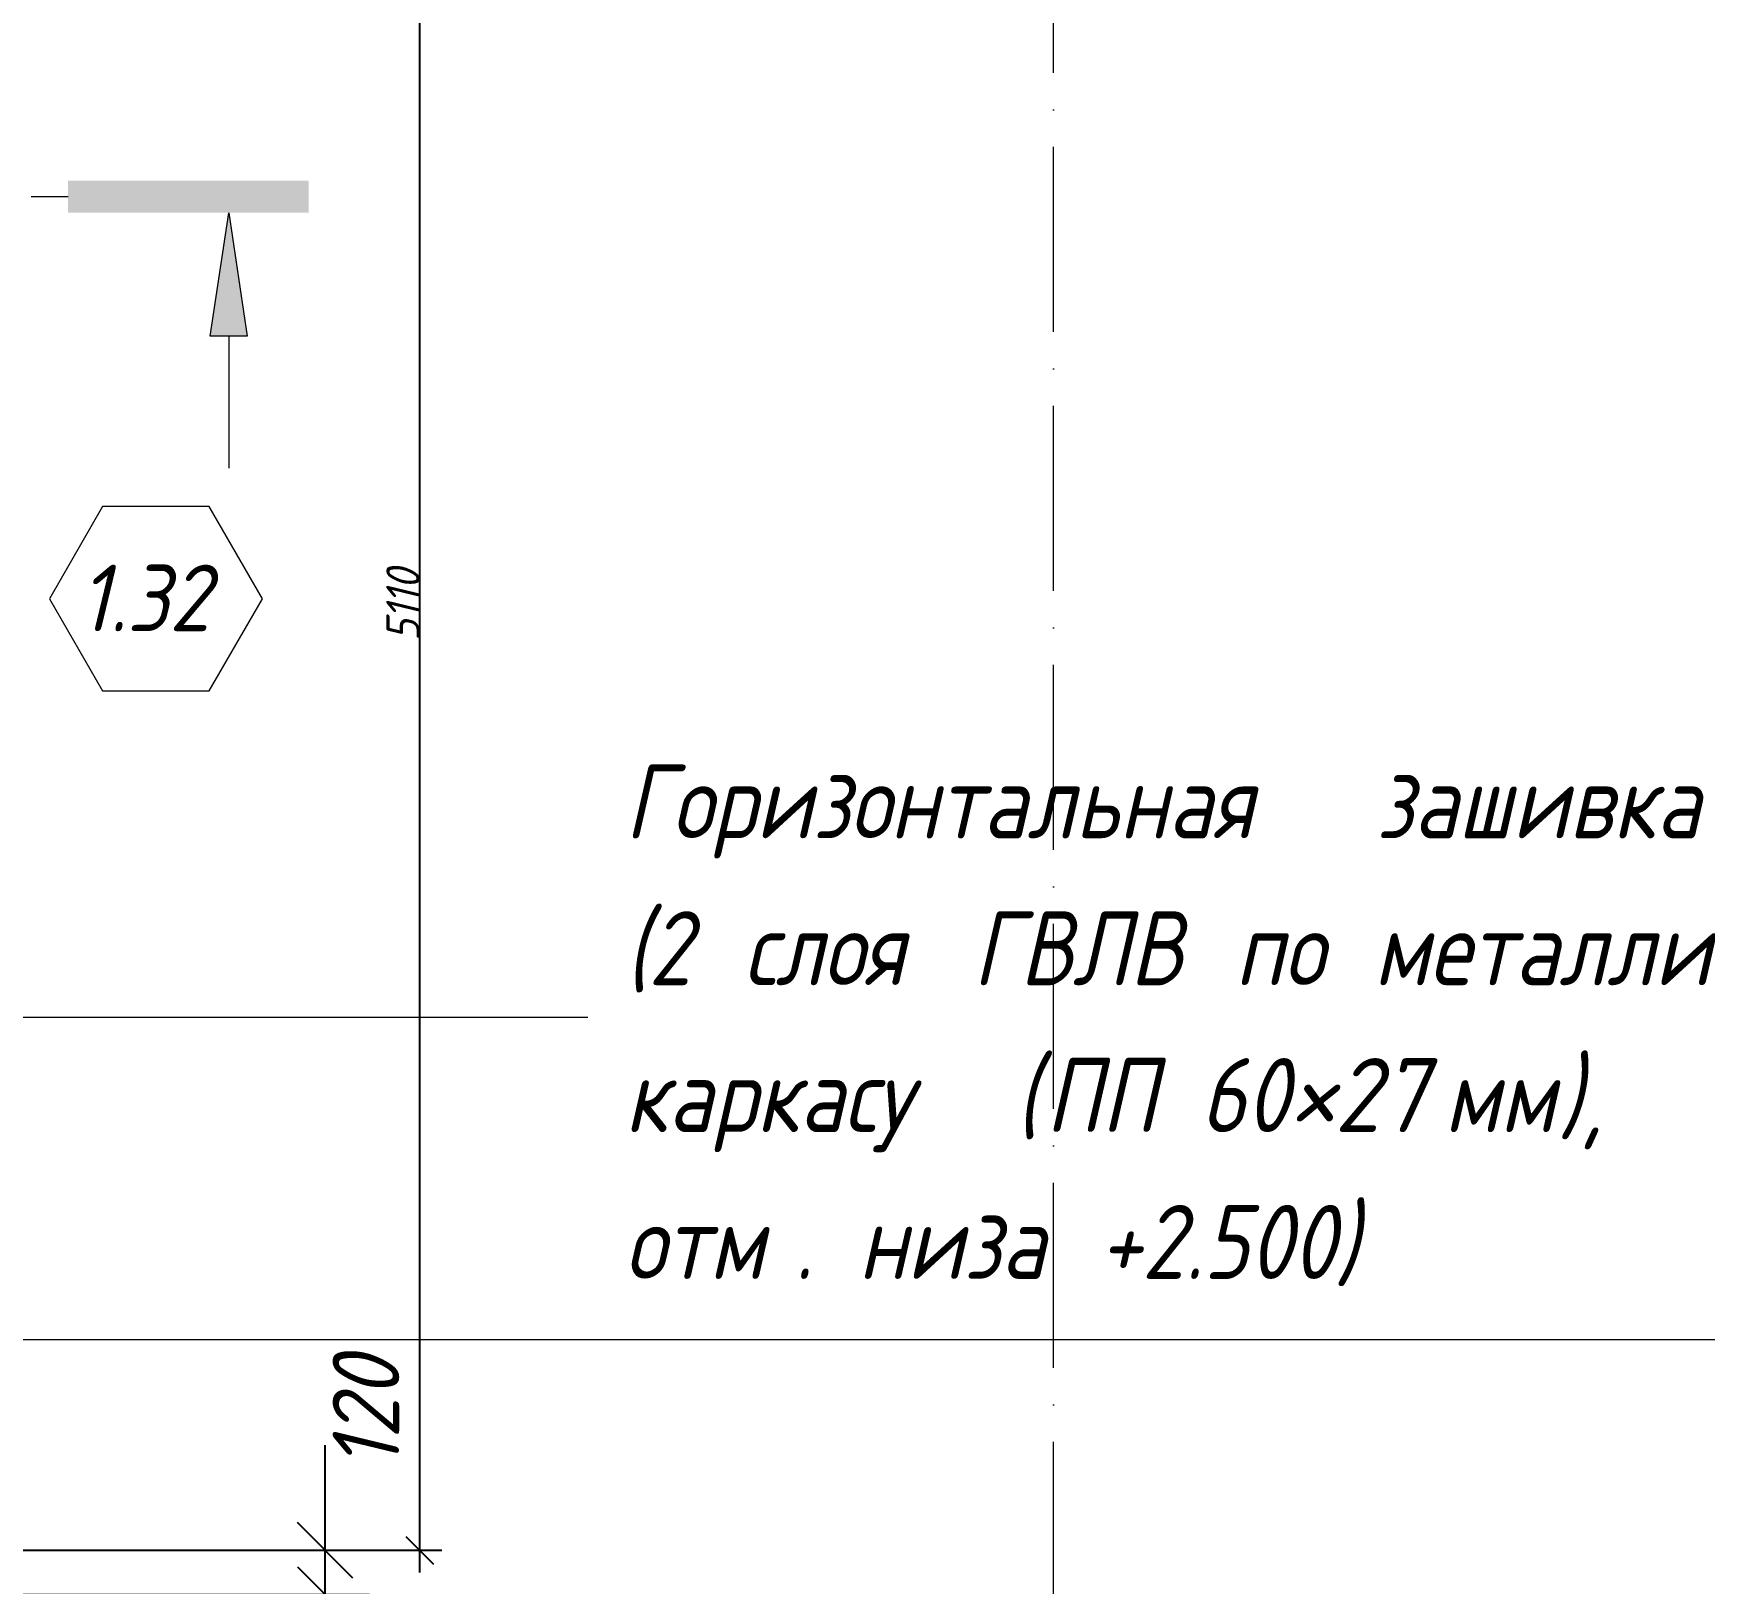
# Model space of a CAD drawing. Header units: millimetres. Extents: x -356862 to 418287, y 0 to 839748.
# Drawn here: x -172307 to -167791, y 612428 to 616617 of the extents above; entities that cross this region are included whole.
import ezdxf

# ---------------------------------------------------------------- set-up
doc = ezdxf.new("R2010")
doc.units = ezdxf.units.MM
doc.linetypes.add('200_ШТРИХ_ш1п0_6_', pattern=[160, 100, -60])
doc.linetypes.add('50_200_ШТРИХ_1Т_ш5_п1_п1_', pattern=[700, 500, -100, 0, -100])
for name, color, linetype, lineweight in [('A-____-____-DIMS', 7, 'Continuous', 9), ('A-____-NOTE-TEXT', 7, 'Continuous', 9), ('A-____-NOTE-TEXT-1', 7, 'Continuous', 5), ('A-DOOR-____-IDEN', 7, 'Continuous', 9), ('G-____-____-TEXT', 7, 'Continuous', 9), ('S-GRID-____-OTLN-1', 7, '50_200_ШТРИХ_1Т_ш5_п1_п1_', 9)]:
    doc.layers.add(name, color=color, linetype=linetype, lineweight=lineweight)
for name, color, linetype, lineweight, true_color in [('A-DETL-GENF-OTLN-10', 7, '200_ШТРИХ_ш1п0_6_', 9, 0x000000), ('A-DETL-GENF-OTLN-9', 7, 'Continuous', 9, 0x000000), ('G-____-____-SYMB-2', 7, 'Continuous', 9, 0x000000)]:
    doc.layers.add(name, color=color, linetype=linetype, lineweight=lineweight, true_color=true_color)
doc.styles.add('ISOCPEUR_I_10', font='isocpeui.ttf', dxfattribs={"width": 0.9, "height": 180})
doc.styles.add('ISOCPEUR_I_14', font='isocpeui.ttf', dxfattribs={"width": 0.9, "height": 180})
doc.styles.add('ISOCPEUR_I_2', font='isocpeui.ttf', dxfattribs={"width": 0.85, "height": 2.3})
doc.styles.add('ISOCPEUR_I_7', font='isocpeui.ttf', dxfattribs={"width": 0.9, "height": 90})
doc.dimstyles.new('ISO-1_8_0_9К_СРЕДНИЙ_Кладочные_2', dxfattribs={"dimscale": 304.8, "dimtxt": 89.638306, "dimasz": 0.246063, "dimexe": 0.19685, "dimexo": 0, "dimgap": 0, "dimtad": 1, "dimdec": 3, "dimrnd": 0.001, "dimdsep": 46, "dimtxsty": 'ISOCPEUR_I_7', "dimblk1": 'OBLIQUE', "dimblk2": 'OBLIQUE', "dimsah": 1, "dimcen": 0.09, "dimdle": 0.19685, "dimazin": 0, "dimtfac": 1, "dimtdec": 4, "dimtix": 1, "dimtmove": 1, "dimatfit": 3, "dimfxl": 1, "dimtvp": 1, "dimtolj": 1, "dimtzin": 0, "dimarcsym": 2})
doc.dimstyles.new('ISO-1_8_0_9К_СРЕДНИЙ_Кладочные_3', dxfattribs={"dimscale": 304.8, "dimtxt": 179.276612, "dimasz": 0.492126, "dimexe": 0.393701, "dimexo": 0, "dimgap": 0, "dimtad": 1, "dimdec": 3, "dimrnd": 0.001, "dimdsep": 46, "dimtxsty": 'ISOCPEUR_I_10', "dimblk1": 'OBLIQUE', "dimblk2": 'OBLIQUE', "dimsah": 1, "dimcen": 0.09, "dimdle": 0.393701, "dimazin": 0, "dimtfac": 1, "dimtdec": 4, "dimtix": 1, "dimtmove": 0, "dimatfit": 3, "dimfxl": 1, "dimtvp": 1, "dimtolj": 1, "dimtzin": 0, "dimarcsym": 2})

# ---------------------------------------------------------------- blocks, each defined once
blk = doc.blocks.new('DET_L_Имитация разреза_ISO2-5 - Верх-36842925-АР1_Кладочный план 1 этажа в осях 1-64_Ю-ЯЯ')
at = {"layer": 'A-DETL-GENF-OTLN-10'}
blk.add_line((143.1, 0), (5606.9, 0), dxfattribs=at)
blk = doc.blocks.new('Марка проема - марка проема-27336095-АР1_Кладочный план 1 этажа в осях 1-64_Ю-ЯЯ')
at = {"layer": 'A-DOOR-____-IDEN'}
for p, q in [((-1.439, 0.159), (-2.877, -2.333)), ((1.439, 0.159), (-1.439, 0.159)), ((2.877, -2.333), (1.439, 0.159)), ((-2.877, -2.333), (-1.439, -4.825)), ((1.439, -4.825), (2.877, -2.333)), ((-1.439, -4.825), (1.439, -4.825))]:
    blk.add_line(p, q, dxfattribs=at)
blk = doc.blocks.new('_Oblique')
at = {"color": 0, "linetype": 'ByBlock', "lineweight": -2}
blk.add_line((-0.5, -0.5), (0.5, 0.5), dxfattribs=at)
blk = doc.blocks.new('*D12165')
at = {"layer": 'A-____-____-DIMS', "color": 0, "lineweight": -2, "transparency": 16777216}
for p, q in [((-171263.7, 617687.6), (-171263.7, 612457.6)), ((-172350.7, 617627.6), (-171203.7, 617627.6)), ((-172350.7, 612517.6), (-171203.7, 612517.6))]:
    blk.add_line(p, q, dxfattribs=at)
at = {"layer": 'Defpoints', "color": 0, "transparency": 16777216}
for p in [(-172350.7, 617627.6), (-172350.7, 612517.6), (-171263.7, 612517.6)]:
    blk.add_point(p, dxfattribs=at)
at = {"layer": 'A-____-____-DIMS', "color": 0, "lineweight": -2, "transparency": 16777216, "xscale": 75, "yscale": 75, "zscale": 75}
for p, rotation in [((-171263.7, 617627.6), 90), ((-171263.7, 612517.6), 270)]:
    blk.add_blockref('_Oblique', p, dxfattribs=dict(at, rotation=rotation))
at = {"layer": 'A-____-____-DIMS', "color": 0, "transparency": 16777216, "insert": (-171308.7, 615072.6), "char_height": 90, "width": 463.361, "attachment_point": 5, "rotation": 90, "style": 'ISOCPEUR_I_7'}
blk.add_mtext('\\A1;5110', dxfattribs=at)
blk = doc.blocks.new('*D12166')
at = {"layer": 'A-____-____-DIMS', "color": 0, "lineweight": -2, "transparency": 16777216}
for p, q in [((-171519.2, 612517.6), (-171519.2, 612801.9)), ((-171519.2, 612397.6), (-171519.2, 612637.6)), ((-172350.7, 612517.6), (-171399.2, 612517.6)), ((-172350.7, 612397.6), (-171399.2, 612397.6))]:
    blk.add_line(p, q, dxfattribs=at)
at = {"layer": 'Defpoints', "color": 0, "transparency": 16777216}
for p in [(-172350.7, 612517.6), (-172350.7, 612397.6), (-171519.2, 612397.6)]:
    blk.add_point(p, dxfattribs=at)
at = {"layer": 'A-____-____-DIMS', "color": 0, "lineweight": -2, "transparency": 16777216, "xscale": 150, "yscale": 150, "zscale": 150}
for p, rotation in [((-171519.2, 612517.6), 90), ((-171519.2, 612397.6), 270)]:
    blk.add_blockref('_Oblique', p, dxfattribs=dict(at, rotation=rotation))
at = {"layer": 'A-____-____-DIMS', "color": 0, "transparency": 16777216, "insert": (-171498.9, 612737.8), "char_height": 180, "width": 368.207, "attachment_point": 1, "rotation": 90, "line_spacing_factor": 1.149209, "style": 'ISOCPEUR_I_10'}
blk.add_mtext('\\A1;120', dxfattribs=at)

msp = doc.modelspace()

# ---------------------------------------------------------------- hatches: boundary and pattern name
at = {"layer": 'A-____-NOTE-TEXT-1'}
for points in [[(-171563.8294, 616132.4441), (-171563.8294, 616219.1807), (-172213.8294, 616219.1807), (-172213.8294, 616132.4441), (-171729.6774, 616132.4441)], [(-171729.6774, 615798.8027), (-171779.6774, 616132.4441), (-171829.6774, 615798.8027)]]:
    msp.add_hatch(color=256, dxfattribs=at).paths.add_polyline_path(points, flags=0)

# ---------------------------------------------------------------- linework, layer by layer
at = {"layer": 'A-____-NOTE-TEXT'}
for p, q in [((-171829.6774, 615798.8027), (-171779.6774, 616132.4441)), ((-171779.6774, 616132.4441), (-171729.6774, 615798.8027)), ((-171729.6774, 615798.8027), (-171829.6774, 615798.8027)), ((-171779.6774, 615798.8027), (-171779.6774, 615442.5527))]:
    msp.add_line(p, q, dxfattribs=at)
at = {"layer": 'G-____-____-SYMB-2'}
msp.add_line((-179984.5837, 613087.5526), (-70594.3281, 613087.5526), dxfattribs=at)
at = {"layer": 'G-____-____-TEXT'}
msp.add_line((-173824.4838, 613958.4485), (-170809.3183, 613958.4485), dxfattribs=at)
at = {"layer": 'S-GRID-____-OTLN-1'}
msp.add_line((-169550.7357, 597608.0984), (-169550.7357, 635609.362), dxfattribs=at)

# ---------------------------------------------------------------- block references
at = {"layer": 'A-DETL-GENF-OTLN-9', "rotation": 180}
msp.add_blockref('DET_L_Имитация разреза_ISO2-5 - Верх-36842925-АР1_Кладочный план 1 этажа в осях 1-64_Ю-ЯЯ', (-172070.7357, 616175.8124), dxfattribs=at)
at = {"layer": 'A-DOOR-____-IDEN', "xscale": 99.99999999999993, "yscale": 99.99999999999993, "zscale": 99.99999999999993}
msp.add_blockref('Марка проема - марка проема-27336095-АР1_Кладочный план 1 этажа в осях 1-64_Ю-ЯЯ', (-171976.4672, 615322.5526), dxfattribs=at)

# ---------------------------------------------------------------- texts
at = {"layer": 'A-DOOR-____-IDEN', "insert": (-172184.1063, 615181.3721), "char_height": 180, "width": 454.556812, "attachment_point": 1, "style": 'ISOCPEUR_I_14'}
msp.add_mtext('1.32', dxfattribs=at)
at = {"layer": 'G-____-____-TEXT', "char_height": 200, "attachment_point": 1, "style": 'ISOCPEUR_I_2'}
for s, insert, width in [('Горизонтальная', (-170709.3183, 614641.5631), 2323.290375), ('зашивка', (-168679.3027, 614641.5631), 1212.1515), ('(2 ', (-170709.3183, 614244.6881), 389.620125), ('ГВЛВ', (-169768.7246, 614244.6881), 721.51875), ('слоя', (-170387.8496, 614244.6881), 613.290938), ('по', (-169060.3027, 614244.6881), 317.46825), ('металлическому', (-168685.2558, 614244.6881), 2337.72075), (' (', (-169762.7715, 613847.8131), 230.886), ('), ', (-168185.1933, 613847.8131), 310.253062), ('ПП', (-169572.2715, 613847.8131), 375.18975), (' 60\\fISOCPEUR|b0|i1|c238|p34|;\\W.9;×27', (-169262.709, 613847.8131), 930.759188), ('каркасу', (-170709.3183, 613847.8131), 1147.214813), ('мм', (-168494.7558, 613847.8131), 375.18975), (' +2.500)', (-169536.5527, 613450.9381), 1096.7085), ('низа', (-170078.2871, 613450.9381), 656.582063), ('отм', (-170709.3183, 613450.9381), 555.569438), ('. ', (-170250.9277, 613450.9381), 209.240438)]:
    msp.add_mtext(s, dxfattribs=dict(at, insert=insert, width=width))

# ---------------------------------------------------------------- dimensions: what is measured, and where the dimension line sits
at = {"layer": 'A-____-____-DIMS'}
dim = msp.add_linear_dim(base=(-171263.7349, 612517.5526), p1=(-172350.7357, 617627.5526), p2=(-172350.7357, 612517.5526), angle=90, dimstyle='ISO-1_8_0_9К_СРЕДНИЙ_Кладочные_2', override={"dimpost": '<>', "dimfxl": 5110}, dxfattribs=at)
dim.commit()
dim.dimension.update_dxf_attribs({"geometry": '*D12165', "text_midpoint": (-171308.7349, 615072.5526)})
dim = msp.add_linear_dim(base=(-171519.1742, 612397.5526), p1=(-172350.7357, 612517.5526), p2=(-172350.7357, 612397.5526), angle=90, dimstyle='ISO-1_8_0_9К_СРЕДНИЙ_Кладочные_3', override={"dimpost": '<>', "dimfxl": 120}, dxfattribs=at)
dim.commit()
dim.dimension.update_dxf_attribs({"geometry": '*D12166', "text_midpoint": (-171378.8969, 612801.9396), "dimtype": 160, "text_rotation": 90})

doc.saveas('drawing.dxf')
